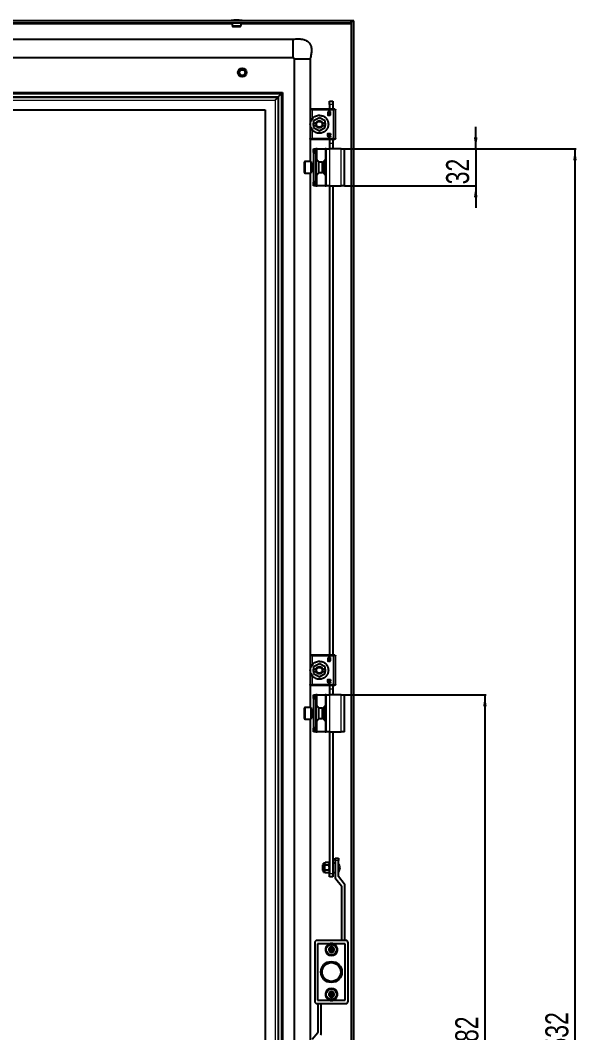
# Model space of a CAD drawing. Header units: millimetres. Extents: x -591 to 1706, y -1269 to 978.
# Drawn here: x 1222 to 1706, y -103 to 778 of the extents above; entities that cross this region are included whole.
import ezdxf

# ---------------------------------------------------------------- set-up
doc = ezdxf.new("R2010")
doc.units = ezdxf.units.MM
doc.layers.add('FORMAT', color=7, linetype='Continuous')
doc.styles.add('SLDTEXTSTYLE0', font='TXT', dxfattribs={"width": 0.75})
doc.dimstyles.new('SLDDIMSTYLE0', dxfattribs={"dimtxt": 20, "dimasz": 10, "dimexe": 0, "dimexo": 0.0625, "dimgap": 5, "dimtad": 2, "dimdec": 1, "dimrnd": 1e-09, "dimzin": 12, "dimdsep": 46, "dimtxsty": 'SLDTEXTSTYLE0', "dimsah": 1, "dimcen": 0.09, "dimadec": 0, "dimazin": 3, "dimtfac": 1, "dimtofl": 0, "dimtmove": 0, "dimatfit": 3, "dimfxl": 0, "dimfrac": 2, "dimtolj": 1, "dimtzin": 12, "dimarcsym": 0})
doc.dimstyles.new('SLDDIMSTYLE1', dxfattribs={"dimtxt": 20, "dimasz": 10, "dimexe": 0, "dimexo": 0.0625, "dimgap": 5, "dimtad": 2, "dimdec": 1, "dimrnd": 1e-09, "dimzin": 12, "dimdsep": 46, "dimtxsty": 'SLDTEXTSTYLE0', "dimsah": 1, "dimcen": 0.09, "dimadec": 0, "dimazin": 3, "dimtfac": 1, "dimtmove": 0, "dimatfit": 0, "dimfxl": 0, "dimfrac": 2, "dimtolj": 1, "dimtzin": 12, "dimarcsym": 0})

# ---------------------------------------------------------------- blocks, each defined once
blk = doc.blocks.new('_D_8')
at = {"layer": 'FORMAT'}
for p, q in [((1504.31, 665.86), (1705.61, 665.86)), ((1704.61, 665.86), (1704.61, -866.14)), ((1504.31, -866.14), (1705.61, -866.14))]:
    blk.add_line(p, q, dxfattribs=at)
for points in [[(1704.61, 665.86), (1703.08, 655.86), (1706.15, 655.86)], [(1704.61, -866.14), (1706.15, -856.14), (1703.08, -856.14)]]:
    blk.add_solid(points, dxfattribs=at)
at = {"layer": 'FORMAT', "insert": (1678.83, -129.7), "char_height": 20, "attachment_point": 1, "rotation": 90, "style": 'SLDTEXTSTYLE0'}
blk.add_mtext('1532', dxfattribs=at)
blk = doc.blocks.new('_D_9')
at = {"layer": 'FORMAT'}
for p, q in [((1618.3, 665.86), (1618.3, 685.09)), ((1504.31, 665.86), (1619.3, 665.86)), ((1618.3, 665.86), (1618.3, 633.86)), ((1504.31, 633.86), (1619.3, 633.86)), ((1618.3, 633.86), (1618.3, 614.63))]:
    blk.add_line(p, q, dxfattribs=at)
for points in [[(1618.3, 665.86), (1619.84, 675.86), (1616.76, 675.86)], [(1618.3, 633.86), (1616.76, 623.86), (1619.84, 623.86)]]:
    blk.add_solid(points, dxfattribs=at)
at = {"layer": 'FORMAT', "insert": (1592.52, 635.08), "char_height": 20, "attachment_point": 1, "rotation": 90, "style": 'SLDTEXTSTYLE0'}
blk.add_mtext('32', dxfattribs=at)
blk = doc.blocks.new('_D_11')
at = {"layer": 'FORMAT'}
for p, q in [((1504.31, 190.86), (1627.3, 190.86)), ((1626.3, 190.86), (1626.3, -391.14)), ((1504.31, -391.14), (1627.3, -391.14))]:
    blk.add_line(p, q, dxfattribs=at)
for points in [[(1626.3, 190.86), (1624.76, 180.86), (1627.84, 180.86)], [(1626.3, -391.14), (1627.84, -381.14), (1624.76, -381.14)]]:
    blk.add_solid(points, dxfattribs=at)
at = {"layer": 'FORMAT', "insert": (1600.52, -122.31), "char_height": 20, "attachment_point": 1, "rotation": 90, "style": 'SLDTEXTSTYLE0'}
blk.add_mtext('582', dxfattribs=at)

msp = doc.modelspace()

# ---------------------------------------------------------------- linework, layer by layer
at = {"color": 7, "linetype": 'Continuous', "lineweight": 25}
for p, q in [((1510, 777.36), (920.6, 777.36)), ((1510, 775.36), (920.6, 775.36)), ((1509.91, 775.36), (1509.7, 774.76)), ((1510, 775.36), (1510, 777.36)), ((1510.3, -977.64), (1510.3, 777.36)), ((1512.3, 777.36), (1510.3, 777.36)), ((1512.3, -977.64), (1512.3, 777.36)), ((1413.89, 772.74), (1406.71, 772.74)), ((1407.19, 772.36), (1413.4, 772.36)), ((971.3, 761.36), (1459.3, 761.36)), ((971.3, 745.36), (1459.3, 745.36)), ((1460.3, 744.36), (1460.3, -944.64)), ((1474.3, 744.36), (1474.3, 700.03)), ((980.3, 714.86), (1450.3, 714.86)), ((1446.89, 711.45), (1449.2, 713.76)), ((1449.3, 713.86), (1450.3, 714.86)), ((1450.3, 714.86), (1450.3, -915.14)), ((1443.89, 708.45), (1446.2, 710.76)), ((1446.2, 710.76), (1446.89, 711.45)), ((1491, 707.56), (1494, 707.56)), ((1491, 704.56), (1491, 707.56)), ((1494, 707.56), (1494, 704.56)), ((995.3, 699.86), (1435.3, 699.86)), ((1435.3, 699.86), (1435.3, -900.14)), ((1474.3, 699.86), (1474.3, 674.86)), ((1494.3, 700.36), (1476.3, 700.36)), ((1489.74, 697.31), (1489.74, 695.45)), ((1490.27, 697.06), (1490.27, 697.28)), ((1490.65, 697.06), (1490.27, 697.06)), ((1490.27, 696.71), (1490.7, 696.71)), ((1490.27, 696.12), (1490.27, 696.71)), ((1491, 704.56), (1491, 700.36)), ((1494, 704.56), (1494, 700.36)), ((1494.9, 700.36), (1494.65, 700.36)), ((1496.3, 674.86), (1496.3, 699.86)), ((1475.13, 690.48), (1476.63, 692.74)), ((1482.3, 693.07), (1477.35, 690.21)), ((1477.35, 690.21), (1477.35, 688.36)), ((1477.35, 688.36), (1479.31, 688.36)), ((1477.35, 686.36), (1477.35, 688.36)), ((1480.01, 688.36), (1479.31, 688.36)), ((1487.25, 690.21), (1482.3, 693.07)), ((1485.28, 688.36), (1484.59, 688.36)), ((1485.28, 688.36), (1487.25, 688.36)), ((1487.25, 688.36), (1487.25, 690.21)), ((1487.25, 688.36), (1487.25, 686.36)), ((1490.2, 695.45), (1490.2, 695.73)), ((1476.63, 681.97), (1475.13, 684.23)), ((1477.35, 686.36), (1477.35, 684.5)), ((1477.35, 686.36), (1479.31, 686.36)), ((1477.35, 684.5), (1482.3, 681.64)), ((1479.31, 686.36), (1480.01, 686.36)), ((1482.3, 681.64), (1487.25, 684.5)), ((1484.59, 686.36), (1485.28, 686.36)), ((1485.28, 686.36), (1487.25, 686.36)), ((1487.25, 684.5), (1487.25, 686.36)), ((1489.74, 677.4), (1489.74, 679.26)), ((1490.2, 679.26), (1490.2, 678.98)), ((1490.27, 678), (1490.27, 678.59)), ((1474.3, 674.68), (1474.3, 654.86)), ((1476.3, 674.36), (1494.3, 674.36)), ((1490.7, 678), (1490.27, 678)), ((1490.65, 677.65), (1490.27, 677.65)), ((1490.27, 677.65), (1490.27, 677.43)), ((1491, 674.45), (1491, 671.06)), ((1491, 671.06), (1491, 665.86)), ((1494, 674.45), (1494, 671.06)), ((1494, 671.06), (1494, 665.86)), ((1494.65, 674.36), (1494.9, 674.36)), ((1477.3, 665.86), (1479.3, 665.86)), ((1477.3, 664.86), (1477.3, 665.86)), ((1477.3, 663.86), (1477.3, 664.86)), ((1477.3, 662.86), (1477.3, 663.86)), ((1479.3, 662.86), (1477.3, 662.86)), ((1477.3, 662.86), (1477.3, 662.36)), ((1479.3, 662.36), (1477.3, 662.36)), ((1477.3, 662.36), (1477.3, 637.36)), ((1479.3, 665.86), (1479.3, 664.86)), ((1480.3, 665.86), (1479.3, 665.86)), ((1479.3, 663.86), (1479.3, 664.86)), ((1479.3, 663.86), (1479.3, 662.86)), ((1479.3, 662.86), (1479.3, 662.36)), ((1479.3, 662.36), (1479.3, 637.36)), ((1480.3, 665.86), (1487.3, 665.86)), ((1488.3, 665.86), (1487.3, 665.86)), ((1488.3, 665.86), (1491.3, 665.86)), ((1488.3, 633.86), (1488.3, 665.86)), ((1501.3, 665.86), (1491.3, 665.86)), ((1501.3, 665.86), (1504.3, 665.86)), ((1504.3, 633.86), (1504.3, 665.86)), ((1469.3, 647.61), (1469.3, 654.26)), ((1475.3, 654.86), (1469.9, 654.86)), ((1475.3, 647.3), (1475.3, 654.86)), ((1476.8, 652.86), (1475.55, 652.86)), ((1477.3, 654.86), (1476.8, 654.86)), ((1476.8, 654.86), (1476.8, 653.64)), ((1476.8, 653.64), (1476.8, 644.86)), ((1479.3, 655.86), (1480.3, 655.86)), ((1481, 655.86), (1480.3, 655.86)), ((1481, 655.86), (1481, 655.41)), ((1484.93, 654.36), (1481.8, 654.36)), ((1481.8, 645.36), (1481.8, 654.36)), ((1485.8, 653.86), (1484.93, 654.36)), ((1484.93, 645.36), (1484.93, 654.36)), ((1485.8, 645.86), (1485.8, 653.86)), ((1486.6, 643.86), (1486.6, 655.86)), ((1487.3, 655.86), (1486.6, 655.86)), ((1487.3, 655.86), (1488.3, 655.86)), ((1469.3, 645.46), (1469.3, 647.61)), ((1469.9, 644.86), (1475.3, 644.86)), ((1474.3, 644.86), (1474.3, 225.03)), ((1475.3, 644.86), (1475.3, 647.3)), ((1475.55, 646.86), (1476.8, 646.86)), ((1476.8, 644.86), (1477.3, 644.86)), ((1480.3, 643.86), (1479.3, 643.86)), ((1480.3, 643.86), (1481, 643.86)), ((1481, 644.31), (1481, 643.86)), ((1481.8, 645.36), (1484.93, 645.36)), ((1484.93, 645.36), (1485.8, 645.86)), ((1486.6, 643.86), (1487.3, 643.86)), ((1488.3, 643.86), (1487.3, 643.86)), ((1479.3, 637.36), (1477.3, 637.36)), ((1477.3, 637.36), (1477.3, 636.86)), ((1477.3, 635.86), (1477.3, 636.86)), ((1477.3, 636.86), (1479.3, 636.86)), ((1477.3, 634.86), (1477.3, 635.86)), ((1477.3, 633.86), (1477.3, 634.86)), ((1479.3, 637.36), (1479.3, 636.86)), ((1479.3, 636.86), (1479.3, 635.86)), ((1479.3, 634.86), (1479.3, 635.86)), ((1479.3, 634.86), (1479.3, 633.86)), ((1479.3, 633.86), (1477.3, 633.86)), ((1479.3, 633.86), (1480.3, 633.86)), ((1487.3, 633.86), (1480.3, 633.86)), ((1487.3, 633.86), (1488.3, 633.86)), ((1491.3, 633.86), (1488.3, 633.86)), ((1491, 633.86), (1491, 225.36)), ((1491.3, 633.86), (1501.3, 633.86)), ((1494, 633.86), (1494, 225.36)), ((1504.3, 633.86), (1501.3, 633.86)), ((1474.3, 224.86), (1474.3, 199.86)), ((1494.3, 225.36), (1476.3, 225.36)), ((1489.74, 222.31), (1489.74, 220.45)), ((1490.2, 220.45), (1490.2, 220.73)), ((1490.27, 222.06), (1490.27, 222.28)), ((1490.65, 222.06), (1490.27, 222.06)), ((1490.27, 221.71), (1490.7, 221.71)), ((1490.27, 221.12), (1490.27, 221.71)), ((1494.9, 225.36), (1494.65, 225.36)), ((1496.3, 199.86), (1496.3, 224.86)), ((1475.13, 215.48), (1476.63, 217.74)), ((1482.3, 218.07), (1477.35, 215.21)), ((1477.35, 215.21), (1477.35, 213.36)), ((1477.35, 213.36), (1479.31, 213.36)), ((1477.35, 211.36), (1477.35, 213.36)), ((1480.01, 213.36), (1479.31, 213.36)), ((1487.25, 215.21), (1482.3, 218.07)), ((1485.28, 213.36), (1484.59, 213.36)), ((1485.28, 213.36), (1487.25, 213.36)), ((1487.25, 213.36), (1487.25, 215.21)), ((1487.25, 213.36), (1487.25, 211.36)), ((1476.63, 206.97), (1475.13, 209.23)), ((1477.35, 211.36), (1477.35, 209.5)), ((1477.35, 211.36), (1479.31, 211.36)), ((1477.35, 209.5), (1482.3, 206.64)), ((1479.31, 211.36), (1480.01, 211.36)), ((1482.3, 206.64), (1487.25, 209.5)), ((1484.59, 211.36), (1485.28, 211.36)), ((1485.28, 211.36), (1487.25, 211.36)), ((1487.25, 209.5), (1487.25, 211.36)), ((1489.74, 202.4), (1489.74, 204.26)), ((1490.2, 204.26), (1490.2, 203.98)), ((1490.27, 203), (1490.27, 203.59)), ((1490.7, 203), (1490.27, 203)), ((1490.65, 202.65), (1490.27, 202.65)), ((1490.27, 202.65), (1490.27, 202.43)), ((1474.3, 199.68), (1474.3, 179.86)), ((1476.3, 199.36), (1494.3, 199.36)), ((1491, 199.45), (1491, 196.06)), ((1491, 196.06), (1491, 190.86)), ((1494, 199.45), (1494, 196.06)), ((1494, 196.06), (1494, 190.86)), ((1494.65, 199.36), (1494.9, 199.36)), ((1477.3, 190.86), (1479.3, 190.86)), ((1477.3, 189.86), (1477.3, 190.86)), ((1477.3, 188.86), (1477.3, 189.86)), ((1477.3, 187.86), (1477.3, 188.86)), ((1479.3, 187.86), (1477.3, 187.86)), ((1477.3, 187.86), (1477.3, 187.36)), ((1479.3, 187.36), (1477.3, 187.36)), ((1477.3, 187.36), (1477.3, 162.36)), ((1479.3, 190.86), (1479.3, 189.86)), ((1480.3, 190.86), (1479.3, 190.86)), ((1479.3, 188.86), (1479.3, 189.86)), ((1479.3, 188.86), (1479.3, 187.86)), ((1479.3, 187.86), (1479.3, 187.36)), ((1479.3, 187.36), (1479.3, 162.36)), ((1480.3, 190.86), (1487.3, 190.86)), ((1488.3, 190.86), (1487.3, 190.86)), ((1488.3, 190.86), (1491.3, 190.86)), ((1488.3, 158.86), (1488.3, 190.86)), ((1501.3, 190.86), (1491.3, 190.86)), ((1501.3, 190.86), (1504.3, 190.86)), ((1504.3, 158.86), (1504.3, 190.86)), ((1469.3, 172.61), (1469.3, 179.26)), ((1475.3, 179.86), (1469.9, 179.86)), ((1475.3, 172.3), (1475.3, 179.86)), ((1476.8, 177.86), (1475.55, 177.86)), ((1477.3, 179.86), (1476.8, 179.86)), ((1476.8, 179.86), (1476.8, 178.64)), ((1476.8, 178.64), (1476.8, 169.86)), ((1479.3, 180.86), (1480.3, 180.86)), ((1481, 180.86), (1480.3, 180.86)), ((1481, 180.86), (1481, 180.41)), ((1484.93, 179.36), (1481.8, 179.36)), ((1481.8, 170.36), (1481.8, 179.36)), ((1485.8, 178.86), (1484.93, 179.36)), ((1484.93, 170.36), (1484.93, 179.36)), ((1485.8, 170.86), (1485.8, 178.86)), ((1486.6, 168.86), (1486.6, 180.86)), ((1487.3, 180.86), (1486.6, 180.86)), ((1487.3, 180.86), (1488.3, 180.86)), ((1469.3, 170.46), (1469.3, 172.61)), ((1469.9, 169.86), (1475.3, 169.86)), ((1474.3, 169.86), (1474.3, -370.14)), ((1475.3, 169.86), (1475.3, 172.3)), ((1475.55, 171.86), (1476.8, 171.86)), ((1476.8, 169.86), (1477.3, 169.86)), ((1480.3, 168.86), (1479.3, 168.86)), ((1480.3, 168.86), (1481, 168.86)), ((1481, 169.31), (1481, 168.86)), ((1481.8, 170.36), (1484.93, 170.36)), ((1484.93, 170.36), (1485.8, 170.86)), ((1486.6, 168.86), (1487.3, 168.86)), ((1488.3, 168.86), (1487.3, 168.86)), ((1479.3, 162.36), (1477.3, 162.36)), ((1477.3, 162.36), (1477.3, 161.86)), ((1477.3, 161.86), (1479.3, 161.86)), ((1477.3, 160.86), (1477.3, 161.86)), ((1477.3, 159.86), (1477.3, 160.86)), ((1477.3, 158.86), (1477.3, 159.86)), ((1479.3, 158.86), (1477.3, 158.86)), ((1479.3, 162.36), (1479.3, 161.86)), ((1479.3, 161.86), (1479.3, 160.86)), ((1479.3, 159.86), (1479.3, 160.86)), ((1479.3, 159.86), (1479.3, 158.86)), ((1479.3, 158.86), (1480.3, 158.86)), ((1487.3, 158.86), (1480.3, 158.86)), ((1487.3, 158.86), (1488.3, 158.86)), ((1491.3, 158.86), (1488.3, 158.86)), ((1491, 158.86), (1491, 35.56)), ((1491.3, 158.86), (1501.3, 158.86)), ((1494, 158.86), (1494, 35.56)), ((1504.3, 158.86), (1501.3, 158.86)), ((1487, 44.41), (1485.8, 44.41)), ((1485.8, 40.56), (1485.8, 44.41)), ((1487.34, 45.01), (1487, 44.41)), ((1487, 40.56), (1487, 44.41)), ((1490.45, 45.01), (1487.34, 45.01)), ((1490.8, 44.41), (1490.45, 45.01)), ((1490.8, 44.41), (1490.8, 36.71)), ((1496, 44.56), (1494, 44.56)), ((1496, 46.86), (1496, 48.86)), ((1496, 48.86), (1499, 48.86)), ((1496, 46.86), (1496, 32.93)), ((1499, 48.86), (1499, 46.86)), ((1499, 32.93), (1499, 46.86)), ((1485.8, 43.51), (1485.3, 43.01)), ((1485.3, 38.11), (1485.3, 43.01)), ((1485.3, 38.11), (1485.8, 37.61)), ((1485.8, 36.71), (1485.8, 40.56)), ((1485.8, 36.71), (1487, 36.71)), ((1487, 36.71), (1487, 40.56)), ((1487, 36.71), (1487.34, 36.11)), ((1490.45, 42.78), (1487.34, 42.78)), ((1490.45, 38.33), (1487.34, 38.33)), ((1490.45, 36.11), (1487.34, 36.11)), ((1490.45, 36.11), (1490.8, 36.71)), ((1491, 43.51), (1490.8, 43.51)), ((1490.8, 37.61), (1491, 37.61)), ((1491, 32.56), (1491, 35.56)), ((1494, 36.56), (1496, 36.56)), ((1494, 35.56), (1494, 32.56)), ((1494, 32.56), (1491, 32.56)), ((1496.68, 30.94), (1501.55, 24.77)), ((1503.91, 26.63), (1499.04, 32.8)), ((1501.6, 24.65), (1501.6, -22.64)), ((1504.6, -22.64), (1504.6, 24.65)), ((1478.3, -24.64), (1478.3, -75.64)), ((1505.3, -22.64), (1480.3, -22.64)), ((1480.8, -25.64), (1480.8, -74.64)), ((1491.2, -25.64), (1480.8, -25.64)), ((1504.8, -25.64), (1494.4, -25.64)), ((1504.8, -74.64), (1504.8, -25.64)), ((1507.3, -75.64), (1507.3, -24.64)), ((1492.1, -30.04), (1490.52, -30.04)), ((1490.89, -30.48), (1490.52, -30.04)), ((1490.89, -30.81), (1490.52, -31.24)), ((1490.52, -31.24), (1492.1, -31.24)), ((1492.1, -30.48), (1490.89, -30.48)), ((1490.89, -30.81), (1492.1, -30.81)), ((1492.2, -28.37), (1492.2, -29.94)), ((1492.63, -28.74), (1492.2, -28.37)), ((1492.2, -31.34), (1492.2, -32.92)), ((1492.63, -32.55), (1492.2, -32.92)), ((1492.63, -28.74), (1492.63, -29.94)), ((1492.63, -31.34), (1492.63, -32.55)), ((1492.96, -28.74), (1493.4, -28.37)), ((1492.96, -29.94), (1492.96, -28.74)), ((1492.96, -32.55), (1492.96, -31.34)), ((1492.96, -32.55), (1493.4, -32.92)), ((1493.4, -29.94), (1493.4, -28.37)), ((1493.4, -32.92), (1493.4, -31.34)), ((1495.07, -30.04), (1493.5, -30.04)), ((1494.7, -30.48), (1493.5, -30.48)), ((1493.5, -30.81), (1494.7, -30.81)), ((1493.5, -31.24), (1495.07, -31.24)), ((1494.7, -30.48), (1495.07, -30.04)), ((1494.7, -30.81), (1495.07, -31.24)), ((1490.89, -69.48), (1490.52, -69.04)), ((1490.52, -69.04), (1492.1, -69.04)), ((1490.89, -69.81), (1490.52, -70.24)), ((1492.1, -70.24), (1490.52, -70.24)), ((1490.89, -69.48), (1492.1, -69.48)), ((1492.1, -69.81), (1490.89, -69.81)), ((1492.2, -68.94), (1492.2, -67.37)), ((1492.63, -67.74), (1492.2, -67.37)), ((1492.2, -71.92), (1492.2, -70.34)), ((1492.63, -68.94), (1492.63, -67.74)), ((1492.63, -71.55), (1492.63, -70.34)), ((1492.96, -67.74), (1493.4, -67.37)), ((1492.96, -67.74), (1492.96, -68.94)), ((1492.96, -70.34), (1492.96, -71.55)), ((1493.4, -67.37), (1493.4, -68.94)), ((1493.4, -70.34), (1493.4, -71.92)), ((1493.5, -69.04), (1495.07, -69.04)), ((1493.5, -69.48), (1494.7, -69.48)), ((1494.7, -69.81), (1493.5, -69.81)), ((1495.07, -70.24), (1493.5, -70.24)), ((1494.7, -69.48), (1495.07, -69.04)), ((1494.7, -69.81), (1495.07, -70.24)), ((1480.3, -77.64), (1505.3, -77.64)), ((1480.8, -74.64), (1491.2, -74.64)), ((1481, -77.64), (1481, -102.87)), ((1484, -102.87), (1484, -77.64)), ((1492.63, -71.55), (1492.2, -71.92)), ((1492.96, -71.55), (1493.4, -71.92)), ((1494.4, -74.64), (1504.8, -74.64)), ((1480.95, -103), (1476.19, -108.97))]:
    msp.add_line(p, q, dxfattribs=at)
at = {"color": 8, "linetype": 'Continuous', "lineweight": 18}
for p, q in [((1415.16, 777.48), (1405.44, 777.48)), ((1415.05, 777.61), (1405.55, 777.61)), ((1024.34, 774.76), (1406.25, 774.76)), ((1414.34, 774.76), (1509.7, 774.76)), ((1509.7, 774.76), (1509.7, -975.04)), ((981.3, 713.86), (1449.3, 713.86)), ((981.4, 713.76), (1449.2, 713.76)), ((1449.2, 713.76), (1449.2, -914.04)), ((1449.3, 713.86), (1449.3, -914.14)), ((983.7, 711.45), (1446.89, 711.45)), ((984.4, 710.76), (1446.2, 710.76)), ((986.7, 708.45), (1443.89, 708.45)), ((1443.89, 708.45), (1443.89, -908.74)), ((1446.2, 710.76), (1446.2, -911.04)), ((1446.89, 711.45), (1446.89, -911.74)), ((1476.3, 692.42), (1476.3, 699.86)), ((1476.3, 699.86), (1494.3, 699.86)), ((1494, 704.56), (1491, 704.56)), ((1494.3, 699.86), (1494.3, 674.86)), ((1476.3, 674.86), (1476.3, 682.29)), ((1482.3, 684.86), (1482.3, 684.21)), ((1494.3, 674.86), (1476.3, 674.86)), ((1491, 671.06), (1494, 671.06)), ((1479.3, 664.86), (1477.3, 664.86)), ((1477.3, 663.86), (1479.3, 663.86)), ((1480.3, 655.86), (1480.3, 665.86)), ((1487.3, 665.86), (1487.3, 655.86)), ((1491.3, 633.86), (1491.3, 665.86)), ((1501.3, 633.86), (1501.3, 665.86)), ((1469.9, 654.86), (1469.9, 647.3)), ((1475.55, 652.86), (1475.55, 646.86)), ((1469.9, 647.3), (1469.9, 644.86)), ((1480.3, 633.86), (1480.3, 643.86)), ((1487.3, 643.86), (1487.3, 633.86)), ((1479.3, 635.86), (1477.3, 635.86)), ((1477.3, 634.86), (1479.3, 634.86)), ((1476.3, 217.42), (1476.3, 224.86)), ((1476.3, 224.86), (1494.3, 224.86)), ((1494.3, 224.86), (1494.3, 199.86)), ((1476.3, 199.86), (1476.3, 207.29)), ((1482.3, 209.86), (1482.3, 209.21)), ((1494.3, 199.86), (1476.3, 199.86)), ((1491, 196.06), (1494, 196.06)), ((1479.3, 189.86), (1477.3, 189.86)), ((1477.3, 188.86), (1479.3, 188.86)), ((1480.3, 180.86), (1480.3, 190.86)), ((1487.3, 190.86), (1487.3, 180.86)), ((1491.3, 158.86), (1491.3, 190.86)), ((1501.3, 158.86), (1501.3, 190.86)), ((1469.9, 179.86), (1469.9, 172.3)), ((1475.55, 177.86), (1475.55, 171.86)), ((1469.9, 172.3), (1469.9, 169.86)), ((1480.3, 158.86), (1480.3, 168.86)), ((1487.3, 168.86), (1487.3, 158.86)), ((1479.3, 160.86), (1477.3, 160.86)), ((1477.3, 159.86), (1479.3, 159.86)), ((1499, 46.86), (1496, 46.86)), ((1491, 35.56), (1494, 35.56)), ((1492.1, -30.48), (1492.1, -30.04)), ((1492.1, -30.81), (1492.1, -31.24)), ((1492.63, -29.94), (1492.2, -29.94)), ((1492.63, -31.34), (1492.2, -31.34)), ((1492.96, -29.94), (1493.4, -29.94)), ((1492.96, -31.34), (1493.4, -31.34)), ((1493.5, -30.48), (1493.5, -30.04)), ((1493.5, -30.81), (1493.5, -31.24)), ((1492.1, -69.48), (1492.1, -69.04)), ((1492.1, -69.81), (1492.1, -70.24)), ((1492.63, -68.94), (1492.2, -68.94)), ((1492.63, -70.34), (1492.2, -70.34)), ((1492.96, -68.94), (1493.4, -68.94)), ((1492.96, -70.34), (1493.4, -70.34)), ((1493.5, -69.48), (1493.5, -69.04)), ((1493.5, -69.81), (1493.5, -70.24))]:
    msp.add_line(p, q, dxfattribs=at)
at = {"color": 7, "linetype": 'Continuous', "lineweight": 25}
for centre, radius in [((1415.3, 732.36), 3.75), ((1415.3, 732.36), 3), ((1415.3, 732.36), 2.5), ((1492.8, -30.64), 4.5), ((1492.8, -50.14), 9.15), ((1492.8, -50.14), 8.15), ((1492.8, -69.64), 4.5)]:
    msp.add_circle(centre, radius, dxfattribs=at)
for centre, radius, start, end in [((1405.56, 777.48), 0.126, 96.02558, 180), ((1431.2, 777.42), 25.77, 179.86102, 180.13898), ((1410.3, 732.61), 45.25, 90.0016, 96.02558), ((1412.42, 775.09), 6.18, 177.53422, 202.36543), ((1410.3, 732.61), 45.25, 83.97442, 89.9984), ((1408.17, 775.09), 6.18, 337.63457, 2.46578), ((1415.03, 777.48), 0.126, 0, 83.97442), ((1389.39, 777.42), 25.77, 359.86102, 0.13898), ((1407.19, 772.86), 0.5, 193.38346, 270), ((1413.4, 772.86), 0.5, 270, 346.61654), ((1469.9, 654.26), 0.6, 90, 180), ((1475.55, 653.11), 0.25, 180, 270), ((1469.9, 645.46), 0.6, 180, 270), ((1475.55, 646.61), 0.25, 90, 180), ((1469.9, 179.26), 0.6, 90, 180), ((1475.55, 178.11), 0.25, 180, 270), ((1469.9, 170.46), 0.6, 180, 270), ((1475.55, 171.61), 0.25, 90, 180), ((1492.35, 39.6), 8, 6.88194, 33.87093), ((1492.35, 41.51), 8, 326.12907, 353.11806), ((1499.2, 32.93), 3.2, 180, 218.26399), ((1499.2, 32.93), 0.2, 180, 218.26399), ((1501.4, 24.65), 3.2, 0, 38.26399), ((1501.4, 24.65), 0.2, 0, 38.26399), ((1480.3, -24.64), 2, 90, 180), ((1492.8, -30.64), 5.25, 107.75279, 72.24721), ((1492.8, -30.64), 5.25, 72.24721, 107.75279), ((1505.3, -24.64), 2, 0, 90), ((1492.8, -30.64), 2.35, 165.2075, 194.7925), ((1492.8, -30.64), 2.35, 104.7925, 165.2075), ((1492.8, -30.64), 2.35, 194.7925, 255.2075), ((1492.8, -30.64), 1.91, 175.10562, 184.89438), ((1492.1, -29.94), 0.1, 270, 0), ((1492.1, -29.94), 0.537, 270, 0), ((1492.1, -31.34), 0.537, 0, 90), ((1492.1, -31.34), 0.1, 0, 90), ((1492.8, -30.64), 2.35, 75.2075, 104.7925), ((1492.8, -30.64), 2.35, 255.2075, 284.7925), ((1492.8, -30.64), 1.91, 85.10562, 94.89438), ((1492.8, -30.64), 1.91, 265.10562, 274.89438), ((1493.5, -29.94), 0.537, 180, 270), ((1493.5, -31.34), 0.537, 90, 180), ((1492.8, -30.64), 2.35, 14.7925, 75.2075), ((1493.5, -29.94), 0.1, 180, 270), ((1492.8, -30.64), 2.35, 284.7925, 345.2075), ((1493.5, -31.34), 0.1, 90, 180), ((1492.8, -30.64), 1.91, 355.10562, 4.89438), ((1492.8, -30.64), 2.35, 345.2075, 14.7925), ((1492.8, -69.64), 5.25, 287.75279, 252.24721), ((1492.8, -69.64), 2.35, 165.2075, 194.7925), ((1492.8, -69.64), 2.35, 104.7925, 165.2075), ((1492.8, -69.64), 2.35, 194.7925, 255.2075), ((1492.8, -69.64), 1.91, 175.10562, 184.89438), ((1492.1, -68.94), 0.1, 270, 0), ((1492.1, -68.94), 0.537, 270, 0), ((1492.1, -70.34), 0.537, 0, 90), ((1492.1, -70.34), 0.1, 0, 90), ((1492.8, -69.64), 2.35, 75.2075, 104.7925), ((1492.8, -69.64), 1.91, 85.10562, 94.89438), ((1493.5, -68.94), 0.537, 180, 270), ((1493.5, -70.34), 0.537, 90, 180), ((1492.8, -69.64), 2.35, 14.7925, 75.2075), ((1493.5, -68.94), 0.1, 180, 270), ((1492.8, -69.64), 2.35, 284.7925, 345.2075), ((1493.5, -70.34), 0.1, 90, 180), ((1492.8, -69.64), 1.91, 355.10562, 4.89438), ((1492.8, -69.64), 2.35, 345.2075, 14.7925), ((1480.3, -75.64), 2, 180, 270), ((1492.8, -69.64), 5.25, 252.24721, 287.75279), ((1492.8, -69.64), 2.35, 255.2075, 284.7925), ((1492.8, -69.64), 1.91, 265.10562, 274.89438), ((1505.3, -75.64), 2, 270, 0), ((1480.8, -102.87), 0.2, 321.4416, 0), ((1480.8, -102.87), 3.2, 321.4416, 0)]:
    msp.add_arc(centre, radius, start, end, dxfattribs=at)
for points, knots in [([(1509.7, 774.76), (1509.75, 774.91), (1509.8, 775.07), (1509.9, 775.29), (1509.95, 775.36), (1510, 775.36)], [0, 0, 0, 0, 0.5, 0.5, 1, 1, 1, 1]), ([(1510.3, 777.36), (1510.27, 776.98), (1510.23, 776.4), (1510.06, 775.83), (1510, 775.64)], [0, 0, 0, 0, 0.662931, 1, 1, 1, 1]), ([(1459.3, 761.36), (1461.02, 761.52), (1464.16, 761.83), (1468.49, 761.31), (1471.92, 759.89), (1474.14, 757.57), (1475.22, 754.8), (1475.54, 751.75), (1475.25, 748.19), (1474.63, 745.7), (1474.3, 744.36)], [0, 0, 0, 0, 0.1767131, 0.3209108, 0.4403077, 0.5483696, 0.6373998, 0.7388783, 0.8585434, 1, 1, 1, 1]), ([(1459.3, 761.36), (1459.3, 761.32), (1459.3, 761.26), (1459.3, 760.62), (1459.3, 759.16), (1459.3, 756.97), (1459.3, 754.96), (1459.3, 753.36), (1459.3, 751.75), (1459.3, 749.74), (1459.3, 747.57), (1459.3, 746.06), (1459.3, 745.65), (1459.3, 745.52)], [0, 0, 0, 0, 0.069165, 0.1363, 0.267291, 0.398282, 0.465417, 0.534583, 0.603748, 0.670883, 0.801874, 0.932865, 1, 1, 1, 1]), ([(1459.3, 745.52), (1459.4, 745.51), (1459.53, 745.49), (1459.69, 745.42), (1459.77, 745.36), (1459.83, 745.29), (1459.87, 745.22), (1459.9, 745.15), (1459.97, 744.98), (1460.14, 744.89), (1460.28, 744.67), (1460.32, 744.47), (1460.33, 744.36)], [0, 0, 0, 0, 0.146823, 0.202041, 0.247643, 0.28691, 0.323569, 0.360785, 0.40083, 0.628513, 0.79432, 1, 1, 1, 1]), ([(1460.3, 744.36), (1460.15, 744.58), (1459.88, 744.98), (1459.47, 745.24), (1459.3, 745.36)], [0, 0, 0, 0, 0.5615605, 1, 1, 1, 1]), ([(1460.41, 744.36), (1460.44, 744.36), (1460.53, 744.36), (1460.98, 744.36), (1461.27, 744.36)], [0, 0, 0, 0, 0.350861, 1, 1, 1, 1]), ([(1490.85, 698.36), (1490.7, 698.35), (1490.48, 698.34), (1490.2, 698.24), (1490.01, 698.13), (1489.87, 697.96), (1489.76, 697.68), (1489.74, 697.46), (1489.74, 697.31)], [0, 0, 0, 0, 0.250089, 0.382495, 0.500259, 0.622163, 0.750133, 1, 1, 1, 1]), ([(1490.27, 697.28), (1490.27, 697.37), (1490.28, 697.51), (1490.33, 697.68), (1490.41, 697.79), (1490.52, 697.87), (1490.64, 697.92), (1490.77, 697.94), (1490.86, 697.94), (1490.91, 697.94)], [0, 0, 0, 0, 0.250023, 0.382539, 0.499802, 0.620838, 0.749652, 0.874777, 1, 1, 1, 1]), ([(1490.99, 695.71), (1490.92, 695.71), (1490.77, 695.73), (1490.51, 695.86), (1490.37, 696.02), (1490.27, 696.12)], [0, 0, 0, 0, 0.249939, 0.499864, 1, 1, 1, 1]), ([(1492.03, 696.14), (1492.03, 696.22), (1492.02, 696.38), (1491.92, 696.59), (1491.77, 696.77), (1491.5, 696.94), (1491.12, 697.04), (1490.8, 697.06), (1490.65, 697.06)], [0, 0, 0, 0, 0.1250486, 0.2498861, 0.3708558, 0.4998199, 0.7496086, 1, 1, 1, 1]), ([(1490.7, 696.71), (1490.8, 696.71), (1490.98, 696.7), (1491.2, 696.64), (1491.35, 696.55), (1491.44, 696.44), (1491.49, 696.32), (1491.5, 696.22), (1491.5, 696.18)], [0, 0, 0, 0, 0.279652, 0.500248, 0.629485, 0.750186, 0.875763, 1, 1, 1, 1]), ([(1491.91, 697.86), (1491.91, 697.91), (1491.91, 698), (1491.85, 698.09), (1491.71, 698.18), (1491.39, 698.31), (1491.06, 698.34), (1490.85, 698.36)], [0, 0, 0, 0, 0.124693, 0.187182, 0.249773, 0.500039, 1, 1, 1, 1]), ([(1490.91, 697.94), (1491.07, 697.93), (1491.31, 697.9), (1491.56, 697.77), (1491.69, 697.7), (1491.76, 697.66), (1491.8, 697.65), (1491.81, 697.65)], [0, 0, 0, 0, 0.4987, 0.749508, 0.874949, 0.946783, 1, 1, 1, 1]), ([(1491.5, 696.18), (1491.5, 696.11), (1491.49, 696.01), (1491.42, 695.9), (1491.36, 695.82), (1491.28, 695.77), (1491.19, 695.73), (1491.09, 695.71), (1491.02, 695.71), (1490.99, 695.71)], [0, 0, 0, 0, 0.249168, 0.373635, 0.49939, 0.619394, 0.749656, 0.87477, 1, 1, 1, 1]), ([(1491.07, 695.3), (1491.19, 695.3), (1491.38, 695.32), (1491.6, 695.4), (1491.76, 695.5), (1491.88, 695.63), (1492, 695.84), (1492.02, 696.02), (1492.03, 696.14)], [0, 0, 0, 0, 0.25007, 0.379181, 0.500499, 0.62417, 0.750842, 1, 1, 1, 1]), ([(1491.81, 697.65), (1491.82, 697.65), (1491.84, 697.65), (1491.86, 697.66), (1491.87, 697.68), (1491.89, 697.7), (1491.9, 697.74), (1491.91, 697.78), (1491.91, 697.82), (1491.91, 697.85), (1491.91, 697.86)], [0, 0, 0, 0, 0.128825, 0.180169, 0.243397, 0.36986, 0.499864, 0.749649, 0.843476, 1, 1, 1, 1]), ([(1476.3, 682.29), (1476.01, 682.67), (1475.44, 683.43), (1474.88, 684.67), (1474.53, 685.95), (1474.4, 687.36), (1474.53, 688.76), (1474.88, 690.04), (1475.44, 691.29), (1476.01, 692.04), (1476.3, 692.42)], [0, 0, 0, 0, 0.125762, 0.25037, 0.375307, 0.500139, 0.62481, 0.749763, 0.874888, 1, 1, 1, 1]), ([(1489.74, 695.45), (1489.74, 695.44), (1489.74, 695.42), (1489.75, 695.4), (1489.78, 695.38), (1489.85, 695.36), (1489.92, 695.36), (1489.97, 695.36)], [0, 0, 0, 0, 0.124881, 0.183376, 0.250934, 0.500336, 1, 1, 1, 1]), ([(1489.97, 695.36), (1490.01, 695.36), (1490.08, 695.36), (1490.16, 695.38), (1490.18, 695.4), (1490.19, 695.42), (1490.2, 695.44), (1490.2, 695.45)], [0, 0, 0, 0, 0.499718, 0.749437, 0.810587, 0.875078, 1, 1, 1, 1]), ([(1490.2, 695.73), (1490.32, 695.61), (1490.51, 695.44), (1490.78, 695.33), (1490.95, 695.3), (1491.03, 695.3), (1491.07, 695.3)], [0, 0, 0, 0, 0.499113, 0.749325, 0.874665, 1, 1, 1, 1]), ([(1489.74, 679.26), (1489.74, 679.28), (1489.74, 679.29), (1489.75, 679.31), (1489.78, 679.33), (1489.85, 679.35), (1489.92, 679.36), (1489.97, 679.36)], [0, 0, 0, 0, 0.124884, 0.1863766, 0.2509142, 0.5003223, 1, 1, 1, 1]), ([(1489.97, 679.36), (1490.01, 679.36), (1490.07, 679.36), (1490.14, 679.34), (1490.17, 679.33), (1490.18, 679.31), (1490.19, 679.29), (1490.2, 679.27), (1490.2, 679.26)], [0, 0, 0, 0, 0.499162, 0.644242, 0.749698, 0.813605, 0.875217, 1, 1, 1, 1]), ([(1490.2, 678.98), (1490.32, 679.1), (1490.51, 679.27), (1490.82, 679.4), (1490.99, 679.41), (1491.07, 679.41)], [0, 0, 0, 0, 0.499364, 0.749701, 1, 1, 1, 1]), ([(1490.27, 678.59), (1490.37, 678.7), (1490.51, 678.85), (1490.74, 678.97), (1490.88, 679), (1490.95, 679), (1490.99, 679)], [0, 0, 0, 0, 0.499765, 0.749504, 0.874771, 1, 1, 1, 1]), ([(1492.03, 678.57), (1492.03, 678.53), (1492.03, 678.45), (1492, 678.3), (1491.92, 678.12), (1491.77, 677.94), (1491.5, 677.77), (1491.12, 677.67), (1490.8, 677.66), (1490.65, 677.65)], [0, 0, 0, 0, 0.0626366, 0.1252782, 0.2500723, 0.3748405, 0.4999941, 0.7496958, 1, 1, 1, 1]), ([(1491.5, 678.53), (1491.5, 678.49), (1491.49, 678.4), (1491.44, 678.27), (1491.35, 678.17), (1491.2, 678.08), (1490.98, 678.01), (1490.8, 678.01), (1490.7, 678)], [0, 0, 0, 0, 0.124446, 0.249795, 0.37, 0.499734, 0.719932, 1, 1, 1, 1]), ([(1490.99, 679), (1491.05, 679), (1491.15, 678.99), (1491.28, 678.94), (1491.36, 678.89), (1491.42, 678.81), (1491.47, 678.73), (1491.5, 678.63), (1491.5, 678.57), (1491.5, 678.53)], [0, 0, 0, 0, 0.2496231, 0.3771401, 0.499734, 0.6227303, 0.7498125, 0.8748762, 1, 1, 1, 1]), ([(1491.07, 679.41), (1491.19, 679.41), (1491.38, 679.4), (1491.6, 679.31), (1491.76, 679.21), (1491.88, 679.08), (1492, 678.87), (1492.02, 678.69), (1492.03, 678.57)], [0, 0, 0, 0, 0.25007, 0.379559, 0.500499, 0.624556, 0.750843, 1, 1, 1, 1]), ([(1490.85, 676.36), (1490.78, 676.36), (1490.63, 676.36), (1490.41, 676.4), (1490.2, 676.47), (1490.01, 676.59), (1489.87, 676.75), (1489.76, 677.03), (1489.74, 677.25), (1489.74, 677.4)], [0, 0, 0, 0, 0.125255, 0.250437, 0.383066, 0.500493, 0.622629, 0.75025, 1, 1, 1, 1]), ([(1490.27, 677.43), (1490.27, 677.39), (1490.27, 677.3), (1490.29, 677.16), (1490.33, 677.04), (1490.41, 676.93), (1490.52, 676.85), (1490.68, 676.78), (1490.82, 676.77), (1490.91, 676.77)], [0, 0, 0, 0, 0.125295, 0.250514, 0.383518, 0.50035, 0.621938, 0.750243, 1, 1, 1, 1]), ([(1491.91, 676.85), (1491.91, 676.83), (1491.91, 676.77), (1491.9, 676.69), (1491.85, 676.63), (1491.71, 676.54), (1491.39, 676.41), (1491.06, 676.38), (1490.85, 676.36)], [0, 0, 0, 0, 0.062686, 0.125173, 0.187628, 0.250185, 0.500314, 1, 1, 1, 1]), ([(1490.91, 676.77), (1491.07, 676.78), (1491.38, 676.81), (1491.64, 677.02), (1491.8, 677.06), (1491.81, 677.06)], [0, 0, 0, 0, 0.498852, 0.946609, 1, 1, 1, 1]), ([(1491.81, 677.06), (1491.82, 677.06), (1491.84, 677.06), (1491.86, 677.05), (1491.87, 677.03), (1491.89, 677.01), (1491.91, 676.95), (1491.91, 676.9), (1491.91, 676.85)], [0, 0, 0, 0, 0.13107, 0.182437, 0.243796, 0.371388, 0.500442, 1, 1, 1, 1]), ([(1481.8, 654.36), (1481.62, 654.51), (1481.27, 654.82), (1481.08, 655.38), (1480.72, 655.69), (1480.38, 655.82), (1480.02, 655.78), (1479.67, 655.6), (1479.42, 655.23), (1479.34, 654.94), (1479.3, 654.79)], [0, 0, 0, 0, 0.185676, 0.371025, 0.466937, 0.562172, 0.656347, 0.751553, 0.873842, 1, 1, 1, 1]), ([(1479.3, 644.92), (1479.34, 644.77), (1479.42, 644.48), (1479.67, 644.12), (1480.02, 643.93), (1480.38, 643.89), (1480.72, 644.02), (1481.08, 644.33), (1481.27, 644.9), (1481.62, 645.2), (1481.8, 645.36)], [0, 0, 0, 0, 0.126158, 0.248447, 0.343653, 0.437828, 0.533063, 0.628975, 0.814324, 1, 1, 1, 1]), ([(1490.85, 223.36), (1490.7, 223.35), (1490.48, 223.34), (1490.2, 223.24), (1490.01, 223.13), (1489.87, 222.96), (1489.76, 222.68), (1489.74, 222.46), (1489.74, 222.31)], [0, 0, 0, 0, 0.250089, 0.382495, 0.500259, 0.622163, 0.750133, 1, 1, 1, 1]), ([(1489.74, 220.45), (1489.74, 220.44), (1489.74, 220.42), (1489.75, 220.4), (1489.78, 220.38), (1489.85, 220.36), (1489.92, 220.36), (1489.97, 220.36)], [0, 0, 0, 0, 0.124881, 0.183376, 0.250934, 0.500336, 1, 1, 1, 1]), ([(1489.97, 220.36), (1490.01, 220.36), (1490.08, 220.36), (1490.16, 220.38), (1490.18, 220.4), (1490.19, 220.42), (1490.2, 220.44), (1490.2, 220.45)], [0, 0, 0, 0, 0.499718, 0.749437, 0.810587, 0.875078, 1, 1, 1, 1]), ([(1490.2, 220.73), (1490.32, 220.61), (1490.51, 220.44), (1490.78, 220.33), (1490.95, 220.3), (1491.03, 220.3), (1491.07, 220.3)], [0, 0, 0, 0, 0.499113, 0.749325, 0.874665, 1, 1, 1, 1]), ([(1490.27, 222.28), (1490.27, 222.37), (1490.28, 222.51), (1490.33, 222.68), (1490.41, 222.79), (1490.52, 222.87), (1490.64, 222.92), (1490.77, 222.94), (1490.86, 222.94), (1490.91, 222.94)], [0, 0, 0, 0, 0.250023, 0.382539, 0.499802, 0.620838, 0.749652, 0.874777, 1, 1, 1, 1]), ([(1490.99, 220.71), (1490.92, 220.71), (1490.77, 220.73), (1490.51, 220.86), (1490.37, 221.02), (1490.27, 221.12)], [0, 0, 0, 0, 0.249939, 0.499864, 1, 1, 1, 1]), ([(1492.03, 221.14), (1492.03, 221.22), (1492.02, 221.38), (1491.92, 221.59), (1491.77, 221.77), (1491.5, 221.94), (1491.12, 222.04), (1490.8, 222.06), (1490.65, 222.06)], [0, 0, 0, 0, 0.125049, 0.249886, 0.370856, 0.49982, 0.749609, 1, 1, 1, 1]), ([(1490.7, 221.71), (1490.8, 221.71), (1490.98, 221.7), (1491.2, 221.64), (1491.35, 221.55), (1491.44, 221.44), (1491.49, 221.32), (1491.5, 221.22), (1491.5, 221.18)], [0, 0, 0, 0, 0.279652, 0.500248, 0.629485, 0.750186, 0.875763, 1, 1, 1, 1]), ([(1491.91, 222.86), (1491.91, 222.91), (1491.91, 223), (1491.85, 223.09), (1491.71, 223.18), (1491.39, 223.31), (1491.06, 223.34), (1490.85, 223.36)], [0, 0, 0, 0, 0.1246927, 0.1871822, 0.2497734, 0.5000394, 1, 1, 1, 1]), ([(1490.91, 222.94), (1491.07, 222.93), (1491.31, 222.9), (1491.56, 222.77), (1491.69, 222.7), (1491.76, 222.66), (1491.8, 222.65), (1491.81, 222.65)], [0, 0, 0, 0, 0.4987, 0.749508, 0.874949, 0.946783, 1, 1, 1, 1]), ([(1491.5, 221.18), (1491.5, 221.11), (1491.49, 221.01), (1491.42, 220.9), (1491.36, 220.82), (1491.28, 220.77), (1491.19, 220.73), (1491.09, 220.71), (1491.02, 220.71), (1490.99, 220.71)], [0, 0, 0, 0, 0.2491681, 0.3736348, 0.4993903, 0.6193944, 0.7496557, 0.8747703, 1, 1, 1, 1]), ([(1491.07, 220.3), (1491.19, 220.3), (1491.38, 220.32), (1491.6, 220.4), (1491.76, 220.5), (1491.88, 220.63), (1492, 220.84), (1492.02, 221.02), (1492.03, 221.14)], [0, 0, 0, 0, 0.25007, 0.379181, 0.500499, 0.62417, 0.750842, 1, 1, 1, 1]), ([(1491.81, 222.65), (1491.82, 222.65), (1491.84, 222.65), (1491.86, 222.66), (1491.87, 222.68), (1491.89, 222.7), (1491.9, 222.74), (1491.91, 222.78), (1491.91, 222.82), (1491.91, 222.85), (1491.91, 222.86)], [0, 0, 0, 0, 0.128825, 0.180169, 0.243397, 0.36986, 0.499864, 0.749649, 0.843476, 1, 1, 1, 1]), ([(1476.3, 207.29), (1476.01, 207.67), (1475.44, 208.43), (1474.88, 209.67), (1474.53, 210.95), (1474.4, 212.36), (1474.53, 213.76), (1474.88, 215.04), (1475.44, 216.29), (1476.01, 217.04), (1476.3, 217.42)], [0, 0, 0, 0, 0.125762, 0.25037, 0.375307, 0.500139, 0.62481, 0.749763, 0.874888, 1, 1, 1, 1]), ([(1489.74, 204.26), (1489.74, 204.28), (1489.74, 204.29), (1489.75, 204.31), (1489.78, 204.33), (1489.85, 204.35), (1489.92, 204.36), (1489.97, 204.36)], [0, 0, 0, 0, 0.124884, 0.186377, 0.250914, 0.500322, 1, 1, 1, 1]), ([(1489.97, 204.36), (1490.01, 204.36), (1490.07, 204.36), (1490.14, 204.34), (1490.17, 204.33), (1490.18, 204.31), (1490.19, 204.29), (1490.2, 204.27), (1490.2, 204.26)], [0, 0, 0, 0, 0.4991618, 0.6442419, 0.7496985, 0.8136051, 0.8752168, 1, 1, 1, 1]), ([(1490.2, 203.98), (1490.32, 204.1), (1490.51, 204.27), (1490.82, 204.4), (1490.99, 204.41), (1491.07, 204.41)], [0, 0, 0, 0, 0.499364, 0.749701, 1, 1, 1, 1]), ([(1490.27, 203.59), (1490.37, 203.7), (1490.51, 203.85), (1490.74, 203.97), (1490.88, 204), (1490.95, 204), (1490.99, 204)], [0, 0, 0, 0, 0.499765, 0.749504, 0.874771, 1, 1, 1, 1]), ([(1492.03, 203.57), (1492.03, 203.53), (1492.03, 203.45), (1492, 203.3), (1491.92, 203.12), (1491.77, 202.94), (1491.5, 202.77), (1491.12, 202.67), (1490.8, 202.66), (1490.65, 202.65)], [0, 0, 0, 0, 0.062637, 0.125278, 0.250072, 0.374841, 0.499994, 0.749696, 1, 1, 1, 1]), ([(1491.5, 203.53), (1491.5, 203.49), (1491.49, 203.4), (1491.44, 203.27), (1491.35, 203.17), (1491.2, 203.08), (1490.98, 203.01), (1490.8, 203.01), (1490.7, 203)], [0, 0, 0, 0, 0.124446, 0.249795, 0.37, 0.499734, 0.719932, 1, 1, 1, 1]), ([(1490.99, 204), (1491.05, 204), (1491.15, 203.99), (1491.28, 203.94), (1491.36, 203.89), (1491.42, 203.81), (1491.47, 203.73), (1491.5, 203.63), (1491.5, 203.57), (1491.5, 203.53)], [0, 0, 0, 0, 0.249623, 0.37714, 0.499734, 0.62273, 0.749812, 0.874876, 1, 1, 1, 1]), ([(1491.07, 204.41), (1491.19, 204.41), (1491.38, 204.4), (1491.6, 204.31), (1491.76, 204.21), (1491.88, 204.08), (1492, 203.87), (1492.02, 203.69), (1492.03, 203.57)], [0, 0, 0, 0, 0.25007, 0.379559, 0.500499, 0.624556, 0.750843, 1, 1, 1, 1]), ([(1490.85, 201.36), (1490.78, 201.36), (1490.63, 201.36), (1490.41, 201.4), (1490.2, 201.47), (1490.01, 201.59), (1489.87, 201.75), (1489.76, 202.03), (1489.74, 202.25), (1489.74, 202.4)], [0, 0, 0, 0, 0.125255, 0.250437, 0.383066, 0.500493, 0.622629, 0.75025, 1, 1, 1, 1]), ([(1490.27, 202.43), (1490.27, 202.39), (1490.27, 202.3), (1490.29, 202.16), (1490.33, 202.04), (1490.41, 201.93), (1490.52, 201.85), (1490.68, 201.78), (1490.82, 201.77), (1490.91, 201.77)], [0, 0, 0, 0, 0.125295, 0.250514, 0.383518, 0.50035, 0.621938, 0.750243, 1, 1, 1, 1]), ([(1491.91, 201.85), (1491.91, 201.83), (1491.91, 201.77), (1491.9, 201.69), (1491.85, 201.63), (1491.71, 201.54), (1491.39, 201.41), (1491.06, 201.38), (1490.85, 201.36)], [0, 0, 0, 0, 0.062686, 0.125173, 0.187628, 0.250185, 0.500314, 1, 1, 1, 1]), ([(1490.91, 201.77), (1491.07, 201.78), (1491.38, 201.81), (1491.64, 202.02), (1491.8, 202.06), (1491.81, 202.06)], [0, 0, 0, 0, 0.498852, 0.946609, 1, 1, 1, 1]), ([(1491.81, 202.06), (1491.82, 202.06), (1491.84, 202.06), (1491.86, 202.05), (1491.87, 202.03), (1491.89, 202.01), (1491.91, 201.95), (1491.91, 201.9), (1491.91, 201.85)], [0, 0, 0, 0, 0.13107, 0.182437, 0.243796, 0.371388, 0.500442, 1, 1, 1, 1]), ([(1481.8, 179.36), (1481.62, 179.51), (1481.27, 179.82), (1481.08, 180.38), (1480.72, 180.69), (1480.38, 180.82), (1480.02, 180.78), (1479.67, 180.6), (1479.42, 180.23), (1479.34, 179.94), (1479.3, 179.79)], [0, 0, 0, 0, 0.185676, 0.371025, 0.466937, 0.562172, 0.656347, 0.751553, 0.873842, 1, 1, 1, 1]), ([(1479.3, 169.92), (1479.34, 169.77), (1479.42, 169.48), (1479.67, 169.12), (1480.02, 168.93), (1480.38, 168.89), (1480.72, 169.02), (1481.08, 169.33), (1481.27, 169.9), (1481.62, 170.2), (1481.8, 170.36)], [0, 0, 0, 0, 0.126158, 0.248447, 0.343653, 0.437828, 0.533063, 0.628975, 0.814324, 1, 1, 1, 1]), ([(1487.34, 42.78), (1487.16, 43.18), (1486.83, 43.92), (1487.18, 44.66), (1487.34, 45.01)], [0, 0, 0, 0, 0.534707, 1, 1, 1, 1]), ([(1490.45, 45.01), (1490.63, 44.61), (1490.97, 43.86), (1490.61, 43.13), (1490.45, 42.78)], [0, 0, 0, 0, 0.534707, 1, 1, 1, 1]), ([(1487.34, 36.11), (1487.16, 36.5), (1486.83, 37.25), (1487.18, 37.99), (1487.34, 38.33)], [0, 0, 0, 0, 0.534707, 1, 1, 1, 1]), ([(1487.34, 38.33), (1487.17, 39.09), (1486.83, 40.57), (1487.17, 42.05), (1487.34, 42.78)], [0, 0, 0, 0, 0.508481, 1, 1, 1, 1]), ([(1490.45, 42.78), (1490.62, 42.03), (1490.97, 40.54), (1490.62, 39.06), (1490.45, 38.33)], [0, 0, 0, 0, 0.508481, 1, 1, 1, 1]), ([(1490.45, 38.33), (1490.63, 37.93), (1490.97, 37.19), (1490.61, 36.45), (1490.45, 36.11)], [0, 0, 0, 0, 0.534707, 1, 1, 1, 1])]:
    msp.add_open_spline(points, degree=3, knots=knots, dxfattribs=at)
for points in [[(1461.27, 744.36), (1461.61, 744.36), (1462.27, 744.36), (1463.24, 744.36), (1463.73, 744.36)], [(1463.73, 744.36), (1464.29, 744.36), (1465.41, 744.36), (1466.67, 744.36), (1467.3, 744.36)], [(1467.3, 744.36), (1467.92, 744.36), (1469.18, 744.36), (1470.3, 744.36), (1470.87, 744.36)], [(1470.87, 744.36), (1471.35, 744.36), (1472.32, 744.36), (1472.99, 744.36), (1473.32, 744.36)], [(1473.32, 744.36), (1473.6, 744.36), (1474.17, 744.36), (1474.25, 744.36), (1474.3, 744.36)], [(1474.8, 700.36), (1474.73, 700.35), (1474.6, 700.33), (1474.43, 700.22), (1474.32, 700.05), (1474.3, 699.92), (1474.3, 699.86)], [(1476.3, 700.36), (1476.1, 700.36), (1475.71, 700.36), (1475.21, 700.36), (1474.86, 700.36), (1474.82, 700.36), (1474.8, 700.36)], [(1495.8, 700.36), (1495.77, 700.36), (1495.73, 700.36), (1495.38, 700.36), (1494.89, 700.36), (1494.49, 700.36), (1494.3, 700.36)], [(1495.8, 700.36), (1495.86, 700.35), (1495.99, 700.33), (1496.16, 700.22), (1496.27, 700.05), (1496.29, 699.92), (1496.3, 699.86)], [(1476.3, 692.42), (1476.69, 692.83), (1477.48, 693.65), (1478.97, 694.52), (1480.59, 695.1), (1481.73, 695.17), (1482.3, 695.21)], [(1479.31, 688.36), (1479.44, 688.66), (1479.71, 689.26), (1480.43, 689.95), (1481.31, 690.4), (1482.3, 690.56), (1483.28, 690.4), (1484.16, 689.95), (1484.89, 689.26), (1485.15, 688.66), (1485.28, 688.36)], [(1480.01, 686.36), (1479.95, 686.52), (1479.83, 686.84), (1479.78, 687.36), (1479.83, 687.87), (1479.95, 688.19), (1480.01, 688.36)], [(1480.01, 688.36), (1480.12, 688.57), (1480.35, 689), (1480.91, 689.47), (1481.57, 689.8), (1482.05, 689.84), (1482.3, 689.86)], [(1482.3, 695.21), (1483.32, 695.09), (1485.38, 694.85), (1487.99, 693.04), (1489.74, 690.44), (1490.35, 687.36), (1489.74, 684.27), (1487.99, 681.68), (1485.38, 679.86), (1483.32, 679.62), (1482.3, 679.51)], [(1482.3, 689.86), (1482.54, 689.84), (1483.02, 689.8), (1483.68, 689.47), (1484.24, 689), (1484.47, 688.57), (1484.59, 688.36)], [(1484.59, 688.36), (1484.65, 688.19), (1484.77, 687.87), (1484.81, 687.36), (1484.77, 686.84), (1484.65, 686.52), (1484.59, 686.36)], [(1482.3, 679.51), (1481.73, 679.54), (1480.59, 679.61), (1478.97, 680.19), (1477.48, 681.06), (1476.69, 681.88), (1476.3, 682.29)], [(1482.3, 684.21), (1481.97, 684.24), (1481.31, 684.29), (1480.43, 684.76), (1479.71, 685.45), (1479.44, 686.05), (1479.31, 686.36)], [(1482.3, 684.86), (1482.05, 684.88), (1481.57, 684.92), (1480.91, 685.24), (1480.35, 685.72), (1480.12, 686.14), (1480.01, 686.36)], [(1485.28, 686.36), (1485.15, 686.05), (1484.89, 685.45), (1484.16, 684.76), (1483.28, 684.29), (1482.62, 684.24), (1482.3, 684.21)], [(1484.59, 686.36), (1484.47, 686.14), (1484.24, 685.72), (1483.68, 685.24), (1483.02, 684.92), (1482.54, 684.88), (1482.3, 684.86)], [(1474.8, 674.36), (1474.73, 674.36), (1474.6, 674.38), (1474.43, 674.49), (1474.32, 674.66), (1474.3, 674.79), (1474.3, 674.86)], [(1474.8, 674.36), (1474.82, 674.36), (1474.86, 674.36), (1475.21, 674.36), (1475.71, 674.36), (1476.1, 674.36), (1476.3, 674.36)], [(1494.3, 674.36), (1494.49, 674.36), (1494.89, 674.36), (1495.38, 674.36), (1495.73, 674.36), (1495.77, 674.36), (1495.8, 674.36)], [(1496.3, 674.86), (1496.29, 674.79), (1496.27, 674.66), (1496.16, 674.49), (1495.99, 674.38), (1495.86, 674.36), (1495.8, 674.36)], [(1474.8, 225.36), (1474.73, 225.35), (1474.6, 225.33), (1474.43, 225.22), (1474.32, 225.05), (1474.3, 224.92), (1474.3, 224.86)], [(1476.3, 225.36), (1476.1, 225.36), (1475.71, 225.36), (1475.21, 225.36), (1474.86, 225.36), (1474.82, 225.36), (1474.8, 225.36)], [(1495.8, 225.36), (1495.77, 225.36), (1495.73, 225.36), (1495.38, 225.36), (1494.89, 225.36), (1494.49, 225.36), (1494.3, 225.36)], [(1495.8, 225.36), (1495.86, 225.35), (1495.99, 225.33), (1496.16, 225.22), (1496.27, 225.05), (1496.29, 224.92), (1496.3, 224.86)], [(1476.3, 217.42), (1476.69, 217.83), (1477.48, 218.65), (1478.97, 219.52), (1480.59, 220.1), (1481.73, 220.17), (1482.3, 220.21)], [(1479.31, 213.36), (1479.44, 213.66), (1479.71, 214.26), (1480.43, 214.95), (1481.31, 215.4), (1482.3, 215.56), (1483.28, 215.4), (1484.16, 214.95), (1484.89, 214.26), (1485.15, 213.66), (1485.28, 213.36)], [(1480.01, 211.36), (1479.95, 211.52), (1479.83, 211.84), (1479.78, 212.36), (1479.83, 212.87), (1479.95, 213.19), (1480.01, 213.36)], [(1480.01, 213.36), (1480.12, 213.57), (1480.35, 214), (1480.91, 214.47), (1481.57, 214.8), (1482.05, 214.84), (1482.3, 214.86)], [(1482.3, 220.21), (1483.32, 220.09), (1485.38, 219.85), (1487.99, 218.04), (1489.74, 215.44), (1490.35, 212.36), (1489.74, 209.27), (1487.99, 206.68), (1485.38, 204.86), (1483.32, 204.62), (1482.3, 204.51)], [(1482.3, 214.86), (1482.54, 214.84), (1483.02, 214.8), (1483.68, 214.47), (1484.24, 214), (1484.47, 213.57), (1484.59, 213.36)], [(1484.59, 213.36), (1484.65, 213.19), (1484.77, 212.87), (1484.81, 212.36), (1484.77, 211.84), (1484.65, 211.52), (1484.59, 211.36)], [(1482.3, 204.51), (1481.73, 204.54), (1480.59, 204.61), (1478.97, 205.19), (1477.48, 206.06), (1476.69, 206.88), (1476.3, 207.29)], [(1482.3, 209.21), (1481.97, 209.24), (1481.31, 209.29), (1480.43, 209.76), (1479.71, 210.45), (1479.44, 211.05), (1479.31, 211.36)], [(1482.3, 209.86), (1482.05, 209.88), (1481.57, 209.92), (1480.91, 210.24), (1480.35, 210.72), (1480.12, 211.14), (1480.01, 211.36)], [(1485.28, 211.36), (1485.15, 211.05), (1484.89, 210.45), (1484.16, 209.76), (1483.28, 209.29), (1482.62, 209.24), (1482.3, 209.21)], [(1484.59, 211.36), (1484.47, 211.14), (1484.24, 210.72), (1483.68, 210.24), (1483.02, 209.92), (1482.54, 209.88), (1482.3, 209.86)], [(1474.8, 199.36), (1474.73, 199.36), (1474.6, 199.38), (1474.43, 199.49), (1474.32, 199.66), (1474.3, 199.79), (1474.3, 199.86)], [(1474.8, 199.36), (1474.82, 199.36), (1474.86, 199.36), (1475.21, 199.36), (1475.71, 199.36), (1476.1, 199.36), (1476.3, 199.36)], [(1494.3, 199.36), (1494.49, 199.36), (1494.89, 199.36), (1495.38, 199.36), (1495.73, 199.36), (1495.77, 199.36), (1495.8, 199.36)], [(1496.3, 199.86), (1496.29, 199.79), (1496.27, 199.66), (1496.16, 199.49), (1495.99, 199.38), (1495.86, 199.36), (1495.8, 199.36)]]:
    msp.add_open_spline(points, degree=3, dxfattribs=at)
at = {"color": 8, "linetype": 'Continuous', "lineweight": 18}
for points in [[(1476.3, 699.86), (1476.03, 699.86), (1475.51, 699.86), (1474.85, 699.86), (1474.39, 699.86), (1474.33, 699.86), (1474.3, 699.86)], [(1476.3, 700.36), (1476.3, 700.35), (1476.3, 700.33), (1476.3, 700.22), (1476.3, 700.05), (1476.3, 699.92), (1476.3, 699.86)], [(1494.3, 699.86), (1494.3, 699.92), (1494.3, 700.05), (1494.3, 700.22), (1494.3, 700.33), (1494.3, 700.35), (1494.3, 700.36)], [(1496.3, 699.86), (1496.27, 699.86), (1496.21, 699.86), (1495.74, 699.86), (1495.08, 699.86), (1494.56, 699.86), (1494.3, 699.86)], [(1474.3, 674.86), (1474.33, 674.86), (1474.39, 674.86), (1474.85, 674.86), (1475.51, 674.86), (1476.03, 674.86), (1476.3, 674.86)], [(1476.3, 674.86), (1476.3, 674.79), (1476.3, 674.66), (1476.3, 674.49), (1476.3, 674.38), (1476.3, 674.36), (1476.3, 674.36)], [(1494.3, 674.36), (1494.3, 674.36), (1494.3, 674.38), (1494.3, 674.49), (1494.3, 674.66), (1494.3, 674.79), (1494.3, 674.86)], [(1494.3, 674.86), (1494.56, 674.86), (1495.08, 674.86), (1495.74, 674.86), (1496.21, 674.86), (1496.27, 674.86), (1496.3, 674.86)], [(1476.3, 224.86), (1476.03, 224.86), (1475.51, 224.86), (1474.85, 224.86), (1474.39, 224.86), (1474.33, 224.86), (1474.3, 224.86)], [(1476.3, 225.36), (1476.3, 225.35), (1476.3, 225.33), (1476.3, 225.22), (1476.3, 225.05), (1476.3, 224.92), (1476.3, 224.86)], [(1494.3, 224.86), (1494.3, 224.92), (1494.3, 225.05), (1494.3, 225.22), (1494.3, 225.33), (1494.3, 225.35), (1494.3, 225.36)], [(1496.3, 224.86), (1496.27, 224.86), (1496.21, 224.86), (1495.74, 224.86), (1495.08, 224.86), (1494.56, 224.86), (1494.3, 224.86)], [(1474.3, 199.86), (1474.33, 199.86), (1474.39, 199.86), (1474.85, 199.86), (1475.51, 199.86), (1476.03, 199.86), (1476.3, 199.86)], [(1476.3, 199.86), (1476.3, 199.79), (1476.3, 199.66), (1476.3, 199.49), (1476.3, 199.38), (1476.3, 199.36), (1476.3, 199.36)], [(1494.3, 199.36), (1494.3, 199.36), (1494.3, 199.38), (1494.3, 199.49), (1494.3, 199.66), (1494.3, 199.79), (1494.3, 199.86)], [(1494.3, 199.86), (1494.56, 199.86), (1495.08, 199.86), (1495.74, 199.86), (1496.21, 199.86), (1496.27, 199.86), (1496.3, 199.86)]]:
    msp.add_open_spline(points, degree=3, dxfattribs=at)

# ---------------------------------------------------------------- dimensions: what is measured, and where the dimension line sits
at = {"layer": 'FORMAT'}
for base, p1, p2, dimstyle, picture, middle in [((1618.3, 633.86), (1504.3, 665.86), (1504.3, 633.86), 'SLDDIMSTYLE1', '_D_9', (1618.3, 649.86)), ((1704.61, -866.14), (1504.3, 665.86), (1504.3, -866.14), 'SLDDIMSTYLE0', '_D_8', (1704.61, -100.14)), ((1626.3, -391.14), (1504.3, 190.86), (1504.3, -391.14), 'SLDDIMSTYLE0', '_D_11', (1626.3, -100.14))]:
    dim = msp.add_linear_dim(base=base, p1=p1, p2=p2, angle=90, dimstyle=dimstyle, dxfattribs=at)
    dim.commit()
    dim.dimension.update_dxf_attribs({"geometry": picture, "text_midpoint": middle, "dimtype": 160})

doc.saveas('drawing.dxf')
